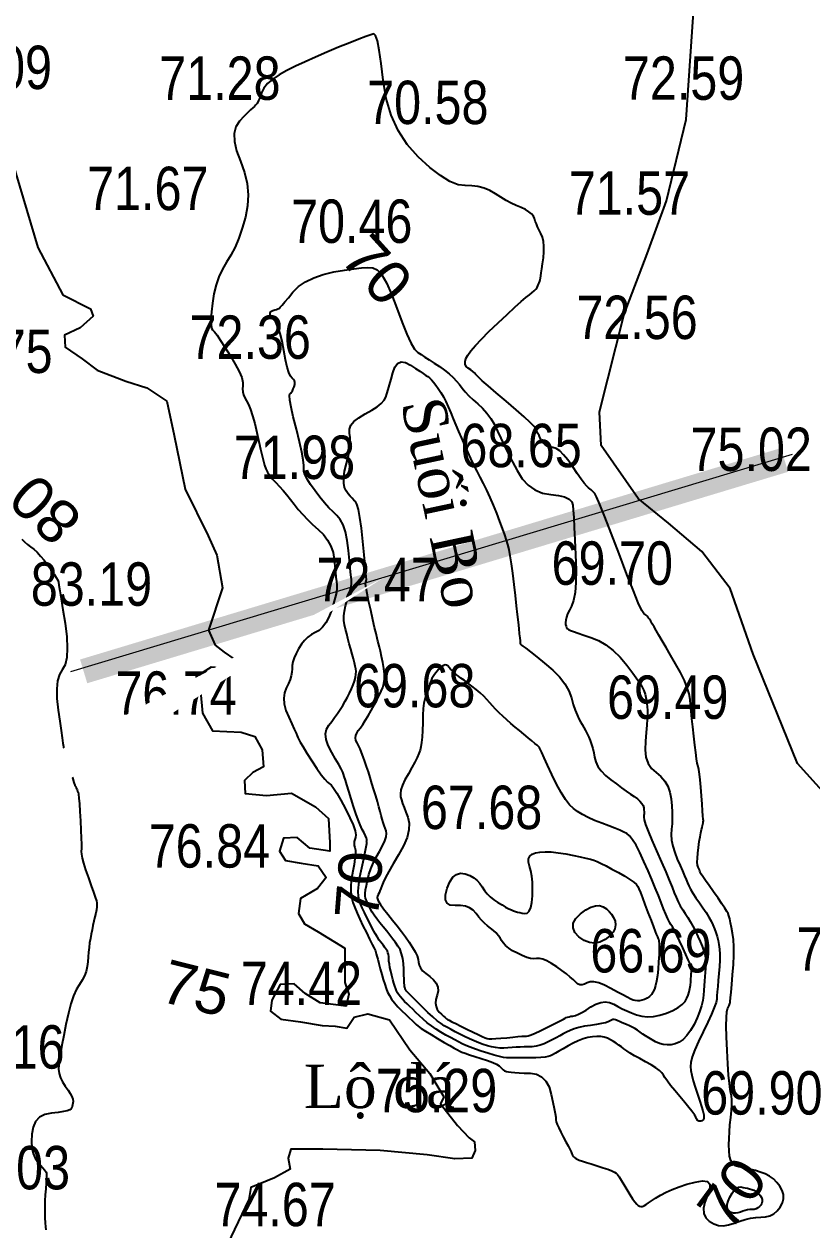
# Model space of a CAD drawing. Header units: metres. Extents: x 429565 to 431255, y 2472510 to 2473324.
# Drawn here: x 429688 to 429751.6, y 2472980.8 to 2473078 of the extents above; entities that cross this region are included whole.
import ezdxf
from ezdxf.enums import TextEntityAlignment as Align

# ---------------------------------------------------------------- set-up
doc = ezdxf.new("R2010")
doc.units = ezdxf.units.M
doc.set_wipeout_variables(frame=1)
for name, color, linetype in [('BV_Ten_Chugiai', 7, 'Continuous'), ('Docao', 7, 'Continuous'), ('Ghichu', 7, 'Continuous'), ('hanh nha', 6, 'Continuous'), ('MHBS_DongMuc', 3, 'Continuous'), ('thuyhe', 4, 'Continuous')]:
    doc.layers.add(name, color=color, linetype=linetype)
doc.layers.add('Line_3', color=3, linetype='Continuous', lineweight=0)
doc.styles.add('ghichu', font='times.ttf', dxfattribs={"height": 1.5})
doc.styles.get("Standard").update_dxf_attribs({"font": 'arial.ttf'})
doc.linetypes.add('DUONG_MEP_NUOC', pattern='A,0.2,[130,ltypeshp.shx,S=0.15,R=0,X=0,Y=0.15],0.05,[130,ltypeshp.shx,S=0.15,R=0,X=0,Y=0.15],1', length=1.25)

# ---------------------------------------------------------------- blocks, each defined once
blk = doc.blocks.new('A$Ce915ad33')
at = {"layer": 'Ghichu', "color": 8}
for points in [[(429718.328, 2473047.621, 0, 0, 0), (429717.597, 2473051.052, 2, 0, 0), (429716.866, 2473054.482, 0, 0, 0)], [(429738.931, 2472978.316, 0, 0, 0), (429738.648, 2472981.812, 2, 0, 0), (429738.365, 2472985.308, 0, 0, 0)]]:
    blk.add_lwpolyline(points, format="xyseb", dxfattribs=at)
at = {"layer": 'Line_3', "color": 8}
blk.add_line((429749.987, 2473043.305), (429691.773, 2473025.774), dxfattribs=at)
at = {"layer": 'MHBS_DongMuc', "color": 8}
for points, elevation in [([(429687.823, 2473036.457), (429688.049, 2473036.246), (429688.286, 2473036.047), (429688.534, 2473035.862), (429688.793, 2473035.659), (429689.064, 2473035.408), (429689.345, 2473035.109), (429689.638, 2473034.762), (429689.941, 2473034.367), (429690.222, 2473033.978), (429690.447, 2473033.646), (429690.617, 2473033.372), (429690.73, 2473033.155), (429690.788, 2473032.997), (429690.833, 2473032.762), (429690.909, 2473032.314), (429691.015, 2473031.654), (429691.153, 2473030.781), (429691.321, 2473029.697), (429691.459, 2473028.594), (429691.505, 2473027.667), (429691.46, 2473026.915), (429691.324, 2473026.339), (429691.096, 2473025.938), (429690.863, 2473025.558), (429690.714, 2473025.043), (429690.647, 2473024.392), (429690.663, 2473023.607), (429690.761, 2473022.687), (429690.891, 2473021.778), (429690.998, 2473021.029), (429691.084, 2473020.44), (429691.148, 2473020.009), (429691.19, 2473019.738), (429691.234, 2473019.515), (429691.304, 2473019.229), (429691.399, 2473018.88), (429691.52, 2473018.469), (429691.667, 2473017.994), (429691.815, 2473017.53), (429691.941, 2473017.15), (429692.043, 2473016.854), (429692.122, 2473016.642), (429692.179, 2473016.513), (429692.223, 2473016.426), (429692.263, 2473016.337), (429692.301, 2473016.248), (429692.336, 2473016.157), (429692.367, 2473016.066), (429692.4, 2473015.9), (429692.435, 2473015.586), (429692.475, 2473015.124), (429692.518, 2473014.515), (429692.565, 2473013.757), (429692.607, 2473012.993), (429692.634, 2473012.363), (429692.648, 2473011.869), (429692.647, 2473011.509), (429692.632, 2473011.284), (429692.638, 2473011.073), (429692.698, 2473010.754), (429692.814, 2473010.328), (429692.984, 2473009.794), (429693.21, 2473009.153), (429693.44, 2473008.516), (429693.622, 2473007.995), (429693.758, 2473007.591), (429693.846, 2473007.303), (429693.886, 2473007.131), (429693.894, 2473006.995), (429693.882, 2473006.813), (429693.85, 2473006.587), (429693.798, 2473006.315), (429693.727, 2473005.999), (429693.648, 2473005.658), (429693.572, 2473005.314), (429693.5, 2473004.967), (429693.431, 2473004.617), (429693.366, 2473004.263), (429693.306, 2473003.904), (429693.255, 2473003.536), (429693.212, 2473003.16), (429693.178, 2473002.775), (429693.151, 2473002.383), (429693.107, 2473001.992), (429693.017, 2473001.615), (429692.883, 2473001.251), (429692.705, 2473000.899), (429692.481, 2473000.561), (429692.241, 2473000.166), (429692.012, 2472999.646), (429691.795, 2472999), (429691.588, 2472998.228), (429691.394, 2472997.331), (429691.219, 2472996.432), (429691.073, 2472995.655), (429690.956, 2472995.001), (429690.867, 2472994.469), (429690.808, 2472994.06), (429690.792, 2472993.713), (429690.838, 2472993.37), (429690.943, 2472993.028), (429691.109, 2472992.69), (429691.335, 2472992.354), (429691.566, 2472992.038), (429691.744, 2472991.757), (429691.869, 2472991.511), (429691.943, 2472991.301), (429691.964, 2472991.126), (429691.954, 2472990.977), (429691.935, 2472990.842), (429691.907, 2472990.722), (429691.869, 2472990.616), (429691.823, 2472990.526), (429691.718, 2472990.445), (429691.506, 2472990.37), (429691.187, 2472990.301), (429690.761, 2472990.237), (429690.227, 2472990.179), (429689.694, 2472990.067), (429689.268, 2472989.841), (429688.95, 2472989.502), (429688.739, 2472989.049), (429688.635, 2472988.483), (429688.614, 2472987.894), (429688.652, 2472987.374), (429688.75, 2472986.923), (429688.906, 2472986.542), (429689.121, 2472986.229), (429689.343, 2472985.974), (429689.523, 2472985.766), (429689.658, 2472985.606), (429689.751, 2472985.493), (429689.8, 2472985.427), (429689.82, 2472985.34), (429689.826, 2472985.16), (429689.819, 2472984.89), (429689.798, 2472984.528), (429689.762, 2472984.074), (429689.726, 2472983.581), (429689.701, 2472983.099), (429689.688, 2472982.629), (429689.687, 2472982.171), (429689.697, 2472981.725), (429689.717, 2472981.324), (429689.743, 2472981.002), (429689.777, 2472980.758)], 82), ([(429742.921, 2472983.005), (429742.82, 2472982.514), (429742.848, 2472982.092), (429743.004, 2472981.738), (429743.289, 2472981.453), (429743.649, 2472981.247), (429744.029, 2472981.129), (429744.431, 2472981.099), (429744.854, 2472981.158), (429745.298, 2472981.305), (429745.747, 2472981.478), (429746.187, 2472981.611), (429746.617, 2472981.705), (429747.038, 2472981.76), (429747.449, 2472981.777), (429747.837, 2472981.808), (429748.188, 2472981.906), (429748.502, 2472982.071), (429748.78, 2472982.304), (429749.021, 2472982.604), (429749.198, 2472982.938), (429749.284, 2472983.273), (429749.279, 2472983.609), (429749.183, 2472983.945), (429748.996, 2472984.282), (429748.747, 2472984.598), (429748.463, 2472984.87), (429748.145, 2472985.1), (429747.792, 2472985.286), (429747.405, 2472985.429), (429747.012, 2472985.543), (429746.641, 2472985.642), (429746.293, 2472985.726), (429745.968, 2472985.795), (429745.665, 2472985.848), (429745.4, 2472985.937), (429745.191, 2472986.11), (429745.036, 2472986.369), (429744.936, 2472986.712), (429744.891, 2472987.141), (429744.882, 2472987.625), (429744.891, 2472988.136), (429744.917, 2472988.674), (429744.961, 2472989.238), (429745.023, 2472989.828), (429745.081, 2472990.389), (429745.111, 2472990.866), (429745.115, 2472991.259), (429745.092, 2472991.567), (429745.042, 2472991.791), (429744.979, 2472992.074), (429744.916, 2472992.561), (429744.854, 2472993.25), (429744.793, 2472994.143), (429744.733, 2472995.239), (429744.686, 2472996.332), (429744.666, 2472997.214), (429744.674, 2472997.887), (429744.708, 2472998.35), (429744.77, 2472998.603), (429744.838, 2472998.74), (429744.891, 2472998.855), (429744.93, 2472998.948), (429744.954, 2472999.02), (429744.964, 2472999.07), (429744.975, 2472999.192), (429745.001, 2472999.478), (429745.044, 2472999.93), (429745.103, 2473000.547), (429745.177, 2473001.328), (429745.243, 2473002.155), (429745.276, 2473002.906), (429745.275, 2473003.581), (429745.241, 2473004.181), (429745.173, 2473004.705), (429745.091, 2473005.156), (429745.013, 2473005.538), (429744.939, 2473005.851), (429744.869, 2473006.094), (429744.804, 2473006.267), (429744.706, 2473006.448), (429744.541, 2473006.715), (429744.308, 2473007.066), (429744.008, 2473007.503), (429743.64, 2473008.025), (429743.276, 2473008.538), (429742.989, 2473008.949), (429742.778, 2473009.257), (429742.644, 2473009.463), (429742.586, 2473009.566), (429742.563, 2473009.626), (429742.532, 2473009.701), (429742.493, 2473009.793), (429742.447, 2473009.899), (429742.393, 2473010.022), (429742.347, 2473010.19), (429742.327, 2473010.432), (429742.333, 2473010.749), (429742.363, 2473011.141), (429742.419, 2473011.608), (429742.486, 2473012.076), (429742.547, 2473012.472), (429742.605, 2473012.796), (429742.658, 2473013.048), (429742.706, 2473013.228), (429742.747, 2473013.364), (429742.778, 2473013.484), (429742.8, 2473013.588), (429742.811, 2473013.676), (429742.813, 2473013.748), (429742.804, 2473013.88), (429742.785, 2473014.148), (429742.755, 2473014.553), (429742.714, 2473015.095), (429742.662, 2473015.773), (429742.605, 2473016.464), (429742.549, 2473017.046), (429742.493, 2473017.518), (429742.438, 2473017.881), (429742.384, 2473018.135), (429742.327, 2473018.392), (429742.264, 2473018.765), (429742.195, 2473019.255), (429742.12, 2473019.86), (429742.039, 2473020.582), (429741.96, 2473021.324), (429741.891, 2473021.992), (429741.832, 2473022.584), (429741.783, 2473023.102), (429741.745, 2473023.544), (429741.671, 2473023.983), (429741.517, 2473024.489), (429741.283, 2473025.064), (429740.969, 2473025.706), (429740.574, 2473026.415), (429740.163, 2473027.118), (429739.802, 2473027.737), (429739.489, 2473028.273), (429739.226, 2473028.726), (429739.012, 2473029.096), (429738.836, 2473029.399), (429738.687, 2473029.651), (429738.565, 2473029.853), (429738.47, 2473030.004), (429738.402, 2473030.104), (429738.343, 2473030.178), (429738.275, 2473030.253), (429738.196, 2473030.327), (429738.108, 2473030.401), (429738.011, 2473030.475), (429737.849, 2473030.727), (429737.567, 2473031.333), (429737.167, 2473032.294), (429736.648, 2473033.611), (429736.009, 2473035.282), (429735.372, 2473036.956), (429734.858, 2473038.281), (429734.466, 2473039.256), (429734.196, 2473039.882), (429734.049, 2473040.158), (429733.959, 2473040.258), (429733.864, 2473040.353), (429733.764, 2473040.443), (429733.657, 2473040.53), (429733.544, 2473040.611), (429733.401, 2473040.743), (429733.202, 2473040.979), (429732.947, 2473041.319), (429732.638, 2473041.764), (429732.273, 2473042.312), (429731.894, 2473042.855), (429731.545, 2473043.281), (429731.224, 2473043.591), (429730.932, 2473043.783), (429730.669, 2473043.859), (429730.434, 2473043.896), (429730.227, 2473043.971), (429730.046, 2473044.083), (429729.894, 2473044.233), (429729.768, 2473044.422), (429729.661, 2473044.624), (429729.562, 2473044.816), (429729.472, 2473044.999), (429729.39, 2473045.172), (429729.317, 2473045.334), (429729.166, 2473045.552), (429728.849, 2473045.887), (429728.367, 2473046.34), (429727.721, 2473046.911), (429726.909, 2473047.6), (429726.098, 2473048.282), (429725.453, 2473048.832), (429724.975, 2473049.25), (429724.664, 2473049.537), (429724.519, 2473049.692), (429724.443, 2473049.785), (429724.339, 2473049.888), (429724.206, 2473050), (429724.044, 2473050.121), (429723.854, 2473050.251), (429723.689, 2473050.402), (429723.602, 2473050.584), (429723.592, 2473050.797), (429723.661, 2473051.041), (429723.807, 2473051.317), (429724.054, 2473051.653), (429724.421, 2473052.081), (429724.91, 2473052.6), (429725.52, 2473053.21), (429726.252, 2473053.911), (429726.987, 2473054.599), (429727.607, 2473055.171), (429728.114, 2473055.626), (429728.506, 2473055.964), (429728.783, 2473056.186), (429728.987, 2473056.346), (429729.158, 2473056.497), (429729.297, 2473056.64), (429729.402, 2473056.775), (429729.474, 2473056.901), (429729.527, 2473057.024), (429729.574, 2473057.148), (429729.614, 2473057.273), (429729.648, 2473057.4), (429729.676, 2473057.528), (429729.706, 2473057.695), (429729.743, 2473057.941), (429729.789, 2473058.266), (429729.843, 2473058.668), (429729.905, 2473059.149), (429729.95, 2473059.644), (429729.952, 2473060.09), (429729.911, 2473060.487), (429729.827, 2473060.834), (429729.7, 2473061.133), (429729.561, 2473061.399), (429729.441, 2473061.651), (429729.341, 2473061.888), (429729.259, 2473062.111), (429729.196, 2473062.319), (429729.11, 2473062.515), (429728.958, 2473062.702), (429728.741, 2473062.88), (429728.458, 2473063.05), (429728.109, 2473063.21), (429727.721, 2473063.378), (429727.321, 2473063.574), (429726.908, 2473063.795), (429726.483, 2473064.044), (429726.046, 2473064.319), (429725.593, 2473064.576), (429725.122, 2473064.77), (429724.633, 2473064.903), (429724.127, 2473064.973), (429723.602, 2473064.981), (429723.023, 2473065.055), (429722.355, 2473065.324), (429721.599, 2473065.787), (429720.753, 2473066.444), (429719.818, 2473067.296), (429718.921, 2473068.303), (429718.189, 2473069.424), (429717.621, 2473070.66), (429717.219, 2473072.01), (429716.982, 2473073.474), (429716.828, 2473074.842), (429716.675, 2473075.899), (429716.523, 2473076.647), (429716.372, 2473077.086), (429716.223, 2473077.215), (429715.99, 2473077.151), (429715.59, 2473077.011), (429715.022, 2473076.795), (429714.287, 2473076.503), (429713.383, 2473076.135), (429712.427, 2473075.735), (429711.531, 2473075.349), (429710.697, 2473074.976), (429709.925, 2473074.615), (429709.213, 2473074.268), (429708.587, 2473073.924), (429708.071, 2473073.572), (429707.664, 2473073.213), (429707.367, 2473072.846), (429707.18, 2473072.472), (429707.051, 2473072.125), (429706.927, 2473071.84), (429706.81, 2473071.617), (429706.699, 2473071.457), (429706.594, 2473071.36), (429706.465, 2473071.259), (429706.282, 2473071.091), (429706.045, 2473070.856), (429705.753, 2473070.552), (429705.408, 2473070.182), (429705.112, 2473069.728), (429704.971, 2473069.178), (429704.985, 2473068.53), (429705.152, 2473067.785), (429705.474, 2473066.943), (429705.81, 2473066.051), (429706.017, 2473065.153), (429706.096, 2473064.251), (429706.046, 2473063.343), (429705.869, 2473062.432), (429705.615, 2473061.555), (429705.337, 2473060.754), (429705.035, 2473060.028), (429704.709, 2473059.378), (429704.358, 2473058.803), (429704.021, 2473058.241), (429703.738, 2473057.631), (429703.508, 2473056.971), (429703.331, 2473056.263), (429703.207, 2473055.505), (429703.13, 2473054.793), (429703.093, 2473054.22), (429703.097, 2473053.787), (429703.142, 2473053.494), (429703.227, 2473053.34), (429703.368, 2473053.19), (429703.581, 2473052.909), (429703.865, 2473052.496), (429704.22, 2473051.951), (429704.647, 2473051.274), (429705.058, 2473050.582), (429705.366, 2473049.992), (429705.571, 2473049.503), (429705.673, 2473049.116), (429705.673, 2473048.83), (429705.642, 2473048.595), (429705.655, 2473048.357), (429705.712, 2473048.117), (429705.812, 2473047.876), (429705.955, 2473047.632), (429706.12, 2473047.334), (429706.287, 2473046.929), (429706.454, 2473046.418), (429706.622, 2473045.801), (429706.792, 2473045.077), (429706.952, 2473044.35), (429707.095, 2473043.722), (429707.219, 2473043.194), (429707.326, 2473042.765), (429707.414, 2473042.435), (429707.514, 2473042.154), (429707.655, 2473041.873), (429707.837, 2473041.592), (429708.06, 2473041.309), (429708.324, 2473041.026), (429708.611, 2473040.729), (429708.904, 2473040.406), (429709.201, 2473040.057), (429709.504, 2473039.681), (429709.813, 2473039.279), (429710.138, 2473038.865), (429710.494, 2473038.456), (429710.88, 2473038.05), (429711.296, 2473037.648), (429711.742, 2473037.25), (429712.163, 2473036.836), (429712.502, 2473036.386), (429712.761, 2473035.901), (429712.938, 2473035.381), (429713.035, 2473034.824), (429713.088, 2473034.284), (429713.136, 2473033.811), (429713.178, 2473033.404), (429713.214, 2473033.065), (429713.245, 2473032.794), (429713.25, 2473032.52), (429713.209, 2473032.176), (429713.121, 2473031.762), (429712.986, 2473031.277), (429712.805, 2473030.722), (429712.59, 2473030.178), (429712.353, 2473029.727), (429712.095, 2473029.369), (429711.814, 2473029.103), (429711.511, 2473028.93), (429711.207, 2473028.777), (429710.919, 2473028.57), (429710.649, 2473028.308), (429710.397, 2473027.993), (429710.162, 2473027.624), (429709.959, 2473027.243), (429709.805, 2473026.89), (429709.698, 2473026.567), (429709.64, 2473026.272), (429709.63, 2473026.006), (429709.623, 2473025.743), (429709.574, 2473025.457), (429709.482, 2473025.149), (429709.348, 2473024.818), (429709.171, 2473024.464), (429709.02, 2473024.078), (429708.965, 2473023.649), (429709.004, 2473023.177), (429709.137, 2473022.662), (429709.366, 2473022.104), (429709.615, 2473021.575), (429709.813, 2473021.149), (429709.959, 2473020.826), (429710.053, 2473020.605), (429710.095, 2473020.486), (429710.154, 2473020.357), (429710.297, 2473020.102), (429710.526, 2473019.723), (429710.839, 2473019.218), (429711.237, 2473018.589), (429711.646, 2473017.962), (429711.99, 2473017.466), (429712.27, 2473017.101), (429712.485, 2473016.866), (429712.636, 2473016.762), (429712.783, 2473016.649), (429712.988, 2473016.389), (429713.25, 2473015.981), (429713.571, 2473015.425), (429713.948, 2473014.722), (429714.306, 2473014.007), (429714.565, 2473013.418), (429714.727, 2473012.953), (429714.79, 2473012.614), (429714.755, 2473012.4), (429714.686, 2473012.247), (429714.646, 2473012.091), (429714.635, 2473011.931), (429714.653, 2473011.769), (429714.7, 2473011.604), (429714.742, 2473011.394), (429714.746, 2473011.097), (429714.711, 2473010.713), (429714.637, 2473010.241), (429714.524, 2473009.683), (429714.419, 2473009.101), (429714.368, 2473008.559), (429714.371, 2473008.057), (429714.428, 2473007.595), (429714.54, 2473007.174), (429714.694, 2473006.755), (429714.88, 2473006.302), (429715.097, 2473005.815), (429715.346, 2473005.293), (429715.627, 2473004.736), (429715.895, 2473004.213), (429716.106, 2473003.792), (429716.261, 2473003.473), (429716.36, 2473003.256), (429716.402, 2473003.14), (429716.427, 2473003.036), (429716.474, 2473002.85), (429716.543, 2473002.583), (429716.634, 2473002.235), (429716.747, 2473001.806), (429716.87, 2473001.356), (429716.992, 2473000.945), (429717.112, 2473000.573), (429717.23, 2473000.241), (429717.346, 2472999.948), (429717.484, 2472999.668), (429717.669, 2472999.378), (429717.899, 2472999.076), (429718.175, 2472998.762), (429718.497, 2472998.437), (429718.819, 2472998.129), (429719.094, 2472997.864), (429719.323, 2472997.642), (429719.506, 2472997.464), (429719.642, 2472997.329), (429719.802, 2472997.193), (429720.056, 2472997.012), (429720.403, 2472996.785), (429720.844, 2472996.513), (429721.379, 2472996.196), (429721.916, 2472995.883), (429722.363, 2472995.626), (429722.72, 2472995.423), (429722.988, 2472995.275), (429723.166, 2472995.183), (429723.342, 2472995.107), (429723.603, 2472995.009), (429723.949, 2472994.89), (429724.381, 2472994.75), (429724.898, 2472994.588), (429725.408, 2472994.421), (429725.821, 2472994.266), (429726.135, 2472994.123), (429726.352, 2472993.991), (429726.47, 2472993.871), (429726.55, 2472993.766), (429726.653, 2472993.676), (429726.778, 2472993.603), (429726.925, 2472993.546), (429727.095, 2472993.505), (429727.31, 2472993.475), (429727.595, 2472993.45), (429727.949, 2472993.428), (429728.372, 2472993.412), (429728.864, 2472993.4), (429729.353, 2472993.324), (429729.765, 2472993.114), (429730.101, 2472992.77), (429730.362, 2472992.293), (429730.545, 2472991.683), (429730.677, 2472991.06), (429730.781, 2472990.545), (429730.856, 2472990.139), (429730.904, 2472989.841), (429730.923, 2472989.652), (429730.951, 2472989.488), (429731.025, 2472989.267), (429731.143, 2472988.988), (429731.307, 2472988.652), (429731.516, 2472988.259), (429731.729, 2472987.867), (429731.905, 2472987.536), (429732.044, 2472987.265), (429732.145, 2472987.055), (429732.209, 2472986.905), (429732.262, 2472986.792), (429732.332, 2472986.691), (429732.419, 2472986.603), (429732.522, 2472986.528), (429732.641, 2472986.465), (429732.807, 2472986.398), (429733.052, 2472986.311), (429733.375, 2472986.204), (429733.776, 2472986.077), (429734.256, 2472985.93), (429734.731, 2472985.781), (429735.121, 2472985.647), (429735.425, 2472985.529), (429735.642, 2472985.426), (429735.774, 2472985.338), (429735.88, 2472985.222), (429736.02, 2472985.032), (429736.193, 2472984.769), (429736.4, 2472984.432), (429736.642, 2472984.022), (429736.885, 2472983.612), (429737.098, 2472983.278), (429737.282, 2472983.019), (429737.435, 2472982.834), (429737.559, 2472982.725), (429737.666, 2472982.668), (429737.77, 2472982.639), (429737.871, 2472982.641), (429737.968, 2472982.671), (429738.062, 2472982.73), (429738.188, 2472982.822), (429738.38, 2472982.951), (429738.638, 2472983.116), (429738.963, 2472983.317), (429739.354, 2472983.554), (429739.805, 2472983.801), (429740.31, 2472984.031), (429740.869, 2472984.244), (429741.482, 2472984.441), (429742.149, 2472984.621), (429742.744, 2472984.715), (429743.142, 2472984.657), (429743.342, 2472984.446), (429743.344, 2472984.081), (429743.15, 2472983.564), (429742.921, 2472983.005)], 71), ([(429716.508, 2473058.194), (429716.877, 2473057.786), (429717.264, 2473057.134), (429717.67, 2473056.236), (429718.095, 2473055.094), (429718.51, 2473053.939), (429718.887, 2473053.005), (429719.225, 2473052.292), (429719.525, 2473051.8), (429719.786, 2473051.528), (429720.049, 2473051.353), (429720.354, 2473051.151), (429720.7, 2473050.922), (429721.088, 2473050.665), (429721.517, 2473050.381), (429721.942, 2473050.085), (429722.316, 2473049.792), (429722.639, 2473049.502), (429722.911, 2473049.215), (429723.132, 2473048.931), (429723.349, 2473048.643), (429723.606, 2473048.345), (429723.903, 2473048.037), (429724.242, 2473047.718), (429724.62, 2473047.389), (429725.004, 2473047.034), (429725.355, 2473046.635), (429725.674, 2473046.193), (429725.962, 2473045.708), (429726.218, 2473045.179), (429726.472, 2473044.612), (429726.757, 2473044.011), (429727.071, 2473043.375), (429727.415, 2473042.705), (429727.789, 2473042.001), (429728.208, 2473041.347), (429728.689, 2473040.827), (429729.231, 2473040.442), (429729.835, 2473040.191), (429730.5, 2473040.074), (429731.128, 2473040), (429731.622, 2473039.875), (429731.98, 2473039.701), (429732.204, 2473039.477), (429732.294, 2473039.204), (429732.32, 2473038.805), (429732.355, 2473038.206), (429732.397, 2473037.406), (429732.448, 2473036.405), (429732.508, 2473035.203), (429732.545, 2473033.997), (429732.531, 2473032.98), (429732.465, 2473032.154), (429732.348, 2473031.518), (429732.179, 2473031.072), (429732.003, 2473030.739), (429731.867, 2473030.44), (429731.77, 2473030.176), (429731.712, 2473029.947), (429731.694, 2473029.752), (429731.705, 2473029.588), (429731.735, 2473029.448), (429731.784, 2473029.332), (429731.853, 2473029.242), (429731.94, 2473029.176), (429732.09, 2473029.107), (429732.346, 2473029.009), (429732.706, 2473028.882), (429733.172, 2473028.725), (429733.743, 2473028.538), (429734.358, 2473028.287), (429734.956, 2473027.939), (429735.536, 2473027.492), (429736.099, 2473026.948), (429736.645, 2473026.306), (429737.133, 2473025.66), (429737.526, 2473025.102), (429737.823, 2473024.633), (429738.023, 2473024.253), (429738.128, 2473023.961), (429738.18, 2473023.712), (429738.224, 2473023.46), (429738.259, 2473023.204), (429738.285, 2473022.944), (429738.303, 2473022.681), (429738.307, 2473022.369), (429738.293, 2473021.962), (429738.261, 2473021.461), (429738.21, 2473020.866), (429738.141, 2473020.177), (429738.114, 2473019.486), (429738.186, 2473018.887), (429738.358, 2473018.379), (429738.63, 2473017.963), (429739.002, 2473017.638), (429739.388, 2473017.33), (429739.703, 2473016.965), (429739.947, 2473016.541), (429740.12, 2473016.06), (429740.222, 2473015.52), (429740.275, 2473014.968), (429740.305, 2473014.447), (429740.31, 2473013.956), (429740.29, 2473013.498), (429740.246, 2473013.07), (429740.22, 2473012.645), (429740.254, 2473012.192), (429740.348, 2473011.713), (429740.501, 2473011.207), (429740.714, 2473010.673), (429740.941, 2473010.159), (429741.136, 2473009.711), (429741.298, 2473009.329), (429741.429, 2473009.013), (429741.527, 2473008.762), (429741.631, 2473008.523), (429741.779, 2473008.243), (429741.973, 2473007.92), (429742.21, 2473007.555), (429742.493, 2473007.148), (429742.78, 2473006.734), (429743.033, 2473006.347), (429743.252, 2473005.988), (429743.437, 2473005.656), (429743.588, 2473005.352), (429743.714, 2473005.056), (429743.825, 2473004.751), (429743.921, 2473004.437), (429744.002, 2473004.113), (429744.068, 2473003.779), (429744.115, 2473003.415), (429744.139, 2473002.998), (429744.139, 2473002.528), (429744.117, 2473002.006), (429744.071, 2473001.431), (429744.018, 2473000.868), (429743.973, 2473000.381), (429743.937, 2472999.97), (429743.91, 2472999.635), (429743.891, 2472999.377), (429743.835, 2472999.095), (429743.698, 2472998.689), (429743.478, 2472998.161), (429743.177, 2472997.51), (429742.793, 2472996.736), (429742.413, 2472995.956), (429742.12, 2472995.285), (429741.915, 2472994.725), (429741.798, 2472994.274), (429741.768, 2472993.934), (429741.802, 2472993.616), (429741.876, 2472993.233), (429741.989, 2472992.786), (429742.142, 2472992.274), (429742.335, 2472991.697), (429742.526, 2472991.144), (429742.672, 2472990.702), (429742.776, 2472990.371), (429742.835, 2472990.151), (429742.851, 2472990.042), (429742.845, 2472989.989), (429742.842, 2472989.933), (429742.84, 2472989.876), (429742.839, 2472989.817), (429742.841, 2472989.756), (429742.834, 2472989.698), (429742.808, 2472989.647), (429742.764, 2472989.604), (429742.702, 2472989.567), (429742.62, 2472989.538), (429742.535, 2472989.522), (429742.462, 2472989.525), (429742.399, 2472989.547), (429742.348, 2472989.587), (429742.308, 2472989.645), (429742.273, 2472989.714), (429742.238, 2472989.785), (429742.202, 2472989.856), (429742.166, 2472989.929), (429742.129, 2472990.004), (429742.051, 2472990.124), (429741.892, 2472990.335), (429741.65, 2472990.636), (429741.327, 2472991.028), (429740.923, 2472991.51), (429740.513, 2472992.001), (429740.176, 2472992.42), (429739.911, 2472992.767), (429739.719, 2472993.041), (429739.598, 2472993.243), (429739.473, 2472993.42), (429739.265, 2472993.616), (429738.974, 2472993.831), (429738.6, 2472994.067), (429738.144, 2472994.323), (429737.676, 2472994.577), (429737.268, 2472994.808), (429736.92, 2472995.016), (429736.632, 2472995.202), (429736.404, 2472995.365), (429736.203, 2472995.516), (429735.996, 2472995.665), (429735.783, 2472995.812), (429735.563, 2472995.957), (429735.336, 2472996.101), (429735.094, 2472996.224), (429734.825, 2472996.31), (429734.531, 2472996.358), (429734.21, 2472996.367), (429733.863, 2472996.339), (429733.497, 2472996.272), (429733.117, 2472996.164), (429732.724, 2472996.016), (429732.318, 2472995.827), (429731.898, 2472995.598), (429731.5, 2472995.367), (429731.16, 2472995.171), (429730.877, 2472995.011), (429730.651, 2472994.888), (429730.482, 2472994.8), (429730.303, 2472994.738), (429730.047, 2472994.691), (429729.714, 2472994.66), (429729.304, 2472994.644), (429728.817, 2472994.644), (429728.33, 2472994.649), (429727.919, 2472994.65), (429727.586, 2472994.647), (429727.329, 2472994.639), (429727.15, 2472994.626), (429726.968, 2472994.63), (429726.703, 2472994.671), (429726.356, 2472994.749), (429725.927, 2472994.864), (429725.415, 2472995.016), (429724.891, 2472995.183), (429724.423, 2472995.342), (429724.011, 2472995.493), (429723.656, 2472995.637), (429723.358, 2472995.773), (429723.073, 2472995.917), (429722.76, 2472996.082), (429722.418, 2472996.269), (429722.047, 2472996.478), (429721.648, 2472996.709), (429721.248, 2472996.955), (429720.873, 2472997.209), (429720.524, 2472997.472), (429720.2, 2472997.744), (429719.903, 2472998.024), (429719.628, 2472998.298), (429719.371, 2472998.552), (429719.132, 2472998.787), (429718.912, 2472999.001), (429718.711, 2472999.195), (429718.531, 2472999.376), (429718.377, 2472999.551), (429718.249, 2472999.719), (429718.146, 2472999.881), (429718.069, 2473000.037), (429718.002, 2473000.209), (429717.929, 2473000.421), (429717.851, 2473000.672), (429717.767, 2473000.962), (429717.677, 2473001.291), (429717.594, 2473001.624), (429717.529, 2473001.924), (429717.482, 2473002.192), (429717.453, 2473002.428), (429717.442, 2473002.632), (429717.433, 2473002.811), (429717.41, 2473002.973), (429717.373, 2473003.118), (429717.323, 2473003.246), (429717.258, 2473003.358), (429717.183, 2473003.464), (429717.099, 2473003.576), (429717.007, 2473003.696), (429716.907, 2473003.821), (429716.799, 2473003.954), (429716.673, 2473004.123), (429716.52, 2473004.362), (429716.34, 2473004.669), (429716.133, 2473005.045), (429715.9, 2473005.489), (429715.668, 2473005.946), (429715.468, 2473006.36), (429715.299, 2473006.731), (429715.162, 2473007.058), (429715.055, 2473007.342), (429714.991, 2473007.657), (429714.98, 2473008.078), (429715.021, 2473008.605), (429715.115, 2473009.237), (429715.262, 2473009.974), (429715.417, 2473010.689), (429715.535, 2473011.252), (429715.616, 2473011.664), (429715.659, 2473011.924), (429715.665, 2473012.033), (429715.656, 2473012.066), (429715.652, 2473012.098), (429715.654, 2473012.13), (429715.662, 2473012.162), (429715.676, 2473012.192), (429715.675, 2473012.251), (429715.636, 2473012.368), (429715.561, 2473012.543), (429715.449, 2473012.776), (429715.301, 2473013.066), (429715.131, 2473013.42), (429714.955, 2473013.843), (429714.773, 2473014.336), (429714.585, 2473014.899), (429714.391, 2473015.531), (429714.21, 2473016.143), (429714.059, 2473016.647), (429713.939, 2473017.043), (429713.85, 2473017.33), (429713.792, 2473017.509), (429713.719, 2473017.679), (429713.587, 2473017.941), (429713.396, 2473018.293), (429713.145, 2473018.736), (429712.835, 2473019.271), (429712.553, 2473019.823), (429712.389, 2473020.319), (429712.341, 2473020.759), (429712.41, 2473021.143), (429712.595, 2473021.471), (429712.836, 2473021.775), (429713.068, 2473022.085), (429713.293, 2473022.402), (429713.511, 2473022.727), (429713.721, 2473023.058), (429713.919, 2473023.392), (429714.102, 2473023.724), (429714.269, 2473024.055), (429714.421, 2473024.385), (429714.557, 2473024.713), (429714.669, 2473025.026), (429714.746, 2473025.312), (429714.79, 2473025.571), (429714.799, 2473025.803), (429714.775, 2473026.007), (429714.725, 2473026.223), (429714.66, 2473026.491), (429714.578, 2473026.811), (429714.48, 2473027.181), (429714.366, 2473027.604), (429714.248, 2473028.04), (429714.14, 2473028.454), (429714.041, 2473028.844), (429713.952, 2473029.212), (429713.872, 2473029.557), (429713.82, 2473029.903), (429713.815, 2473030.275), (429713.857, 2473030.672), (429713.946, 2473031.095), (429714.082, 2473031.544), (429714.224, 2473031.972), (429714.331, 2473032.334), (429714.403, 2473032.63), (429714.44, 2473032.86), (429714.442, 2473033.023), (429714.42, 2473033.229), (429714.383, 2473033.584), (429714.333, 2473034.09), (429714.268, 2473034.745), (429714.189, 2473035.55), (429714.083, 2473036.368), (429713.935, 2473037.059), (429713.746, 2473037.625), (429713.515, 2473038.065), (429713.244, 2473038.379), (429712.939, 2473038.66), (429712.612, 2473039), (429712.261, 2473039.4), (429711.886, 2473039.859), (429711.488, 2473040.378), (429711.123, 2473040.887), (429710.849, 2473041.32), (429710.667, 2473041.675), (429710.575, 2473041.953), (429710.575, 2473042.154), (429710.587, 2473042.411), (429710.533, 2473042.856), (429710.414, 2473043.491), (429710.23, 2473044.314), (429709.98, 2473045.327), (429709.732, 2473046.327), (429709.556, 2473047.112), (429709.451, 2473047.684), (429709.416, 2473048.042), (429709.452, 2473048.186), (429709.523, 2473048.238), (429709.594, 2473048.322), (429709.664, 2473048.438), (429709.733, 2473048.585), (429709.801, 2473048.764), (429709.849, 2473048.947), (429709.858, 2473049.107), (429709.827, 2473049.244), (429709.757, 2473049.358), (429709.648, 2473049.449), (429709.518, 2473049.602), (429709.386, 2473049.901), (429709.252, 2473050.346), (429709.115, 2473050.938), (429708.977, 2473051.675), (429708.831, 2473052.426), (429708.672, 2473053.057), (429708.5, 2473053.568), (429708.315, 2473053.959), (429708.117, 2473054.231), (429707.952, 2473054.427), (429707.865, 2473054.591), (429707.856, 2473054.725), (429707.926, 2473054.828), (429708.074, 2473054.899), (429708.246, 2473054.952), (429708.386, 2473054.999), (429708.495, 2473055.04), (429708.572, 2473055.076), (429708.617, 2473055.106), (429708.685, 2473055.179), (429708.827, 2473055.343), (429709.045, 2473055.598), (429709.339, 2473055.944), (429709.708, 2473056.381), (429710.165, 2473056.833), (429710.725, 2473057.223), (429711.386, 2473057.551), (429712.149, 2473057.818), (429713.014, 2473058.022), (429713.873, 2473058.175), (429714.617, 2473058.284), (429715.245, 2473058.351), (429715.759, 2473058.375), (429716.157, 2473058.356), (429716.508, 2473058.194)], 70), ([(429735.726, 2472997.717), (429735.627, 2472997.73), (429735.524, 2472997.718), (429735.416, 2472997.681), (429735.303, 2472997.618), (429735.148, 2472997.543), (429734.911, 2472997.47), (429734.594, 2472997.398), (429734.196, 2472997.328), (429733.716, 2472997.259), (429733.223, 2472997.182), (429732.782, 2472997.09), (429732.395, 2472996.981), (429732.06, 2472996.856), (429731.778, 2472996.715), (429731.515, 2472996.564), (429731.236, 2472996.41), (429730.941, 2472996.252), (429730.63, 2472996.09), (429730.304, 2472995.925), (429729.971, 2472995.775), (429729.642, 2472995.659), (429729.317, 2472995.578), (429728.996, 2472995.531), (429728.678, 2472995.518), (429728.361, 2472995.519), (429728.04, 2472995.512), (429727.715, 2472995.497), (429727.386, 2472995.474), (429727.054, 2472995.443), (429726.72, 2472995.422), (429726.387, 2472995.428), (429726.054, 2472995.461), (429725.723, 2472995.522), (429725.393, 2472995.61), (429725.055, 2472995.722), (429724.702, 2472995.853), (429724.334, 2472996.004), (429723.949, 2472996.174), (429723.55, 2472996.364), (429723.158, 2472996.558), (429722.799, 2472996.74), (429722.473, 2472996.912), (429722.179, 2472997.072), (429721.917, 2472997.221), (429721.651, 2472997.396), (429721.342, 2472997.633), (429720.991, 2472997.933), (429720.599, 2472998.295), (429720.164, 2472998.719), (429719.749, 2472999.133), (429719.418, 2472999.463), (429719.17, 2472999.71), (429719.006, 2472999.873), (429718.924, 2472999.953), (429718.887, 2472999.99), (429718.856, 2473000.026), (429718.829, 2473000.061), (429718.808, 2473000.095), (429718.792, 2473000.127), (429718.778, 2473000.162), (429718.763, 2473000.206), (429718.747, 2473000.258), (429718.73, 2473000.317), (429718.711, 2473000.385), (429718.694, 2473000.499), (429718.679, 2473000.695), (429718.666, 2473000.973), (429718.657, 2473001.334), (429718.65, 2473001.778), (429718.627, 2473002.241), (429718.568, 2473002.661), (429718.473, 2473003.036), (429718.343, 2473003.368), (429718.176, 2473003.656), (429717.981, 2473003.93), (429717.765, 2473004.221), (429717.527, 2473004.53), (429717.268, 2473004.855), (429716.988, 2473005.197), (429716.714, 2473005.536), (429716.475, 2473005.849), (429716.271, 2473006.137), (429716.102, 2473006.4), (429715.969, 2473006.638), (429715.86, 2473006.853), (429715.765, 2473007.048), (429715.686, 2473007.222), (429715.621, 2473007.377), (429715.571, 2473007.51), (429715.543, 2473007.667), (429715.543, 2473007.89), (429715.571, 2473008.179), (429715.628, 2473008.534), (429715.714, 2473008.955), (429715.832, 2473009.412), (429715.989, 2473009.874), (429716.183, 2473010.34), (429716.414, 2473010.812), (429716.684, 2473011.288), (429716.936, 2473011.737), (429717.116, 2473012.129), (429717.223, 2473012.462), (429717.258, 2473012.737), (429717.22, 2473012.954), (429717.146, 2473013.154), (429717.069, 2473013.377), (429716.99, 2473013.624), (429716.91, 2473013.894), (429716.827, 2473014.188), (429716.737, 2473014.515), (429716.632, 2473014.885), (429716.514, 2473015.299), (429716.381, 2473015.756), (429716.234, 2473016.255), (429716.082, 2473016.764), (429715.933, 2473017.248), (429715.788, 2473017.707), (429715.646, 2473018.141), (429715.508, 2473018.549), (429715.374, 2473018.926), (429715.243, 2473019.263), (429715.116, 2473019.561), (429714.993, 2473019.819), (429714.874, 2473020.039), (429714.785, 2473020.239), (429714.75, 2473020.437), (429714.771, 2473020.635), (429714.847, 2473020.831), (429714.978, 2473021.027), (429715.147, 2473021.248), (429715.336, 2473021.52), (429715.545, 2473021.845), (429715.774, 2473022.222), (429716.023, 2473022.65), (429716.268, 2473023.088), (429716.483, 2473023.493), (429716.669, 2473023.865), (429716.827, 2473024.203), (429716.955, 2473024.508), (429717.046, 2473024.82), (429717.091, 2473025.178), (429717.091, 2473025.582), (429717.046, 2473026.033), (429716.956, 2473026.529), (429716.85, 2473027.014), (429716.757, 2473027.428), (429716.677, 2473027.772), (429716.611, 2473028.046), (429716.559, 2473028.25), (429716.498, 2473028.484), (429716.41, 2473028.85), (429716.294, 2473029.347), (429716.149, 2473029.976), (429715.976, 2473030.736), (429715.81, 2473031.487), (429715.688, 2473032.089), (429715.608, 2473032.541), (429715.571, 2473032.844), (429715.577, 2473032.998), (429715.601, 2473033.072), (429715.62, 2473033.135), (429715.632, 2473033.186), (429715.639, 2473033.225), (429715.639, 2473033.253), (429715.625, 2473033.392), (429715.589, 2473033.764), (429715.529, 2473034.368), (429715.448, 2473035.206), (429715.343, 2473036.276), (429715.227, 2473037.355), (429715.109, 2473038.218), (429714.989, 2473038.864), (429714.868, 2473039.294), (429714.745, 2473039.509), (429714.616, 2473039.627), (429714.478, 2473039.771), (429714.329, 2473039.94), (429714.171, 2473040.134), (429714.002, 2473040.354), (429713.865, 2473040.628), (429713.798, 2473040.987), (429713.802, 2473041.431), (429713.877, 2473041.96), (429714.023, 2473042.575), (429714.178, 2473043.198), (429714.281, 2473043.753), (429714.33, 2473044.242), (429714.327, 2473044.664), (429714.272, 2473045.018), (429714.256, 2473045.337), (429714.374, 2473045.651), (429714.625, 2473045.961), (429715.009, 2473046.267), (429715.526, 2473046.568), (429716.06, 2473046.862), (429716.494, 2473047.145), (429716.828, 2473047.417), (429717.063, 2473047.679), (429717.198, 2473047.929), (429717.289, 2473048.203), (429717.39, 2473048.536), (429717.502, 2473048.928), (429717.625, 2473049.378), (429717.758, 2473049.887), (429717.926, 2473050.343), (429718.154, 2473050.633), (429718.44, 2473050.758), (429718.786, 2473050.717), (429719.19, 2473050.51), (429719.594, 2473050.242), (429719.936, 2473050.014), (429720.218, 2473049.826), (429720.438, 2473049.68), (429720.598, 2473049.575), (429720.734, 2473049.468), (429720.886, 2473049.32), (429721.053, 2473049.129), (429721.235, 2473048.897), (429721.433, 2473048.622), (429721.637, 2473048.307), (429721.84, 2473047.954), (429722.041, 2473047.562), (429722.241, 2473047.133), (429722.44, 2473046.665), (429722.642, 2473046.171), (429722.853, 2473045.663), (429723.073, 2473045.142), (429723.302, 2473044.607), (429723.54, 2473044.058), (429723.783, 2473043.51), (429724.031, 2473042.976), (429724.281, 2473042.458), (429724.536, 2473041.954), (429724.793, 2473041.466), (429725.054, 2473040.965), (429725.316, 2473040.423), (429725.581, 2473039.84), (429725.848, 2473039.217), (429726.116, 2473038.554), (429726.368, 2473037.906), (429726.585, 2473037.33), (429726.765, 2473036.826), (429726.909, 2473036.393), (429727.017, 2473036.032), (429727.11, 2473035.644), (429727.207, 2473035.129), (429727.308, 2473034.488), (429727.414, 2473033.719), (429727.523, 2473032.824), (429727.629, 2473031.915), (429727.722, 2473031.104), (429727.802, 2473030.392), (429727.869, 2473029.778), (429727.924, 2473029.262), (429727.968, 2473028.839), (429728.002, 2473028.506), (429728.026, 2473028.261), (429728.041, 2473028.105), (429728.046, 2473028.038), (429728.05, 2473028.015), (429728.062, 2473027.992), (429728.082, 2473027.97), (429728.11, 2473027.948), (429728.146, 2473027.926), (429728.253, 2473027.85), (429728.492, 2473027.667), (429728.865, 2473027.377), (429729.372, 2473026.979), (429730.011, 2473026.474), (429730.662, 2473025.914), (429731.204, 2473025.354), (429731.635, 2473024.793), (429731.957, 2473024.232), (429732.169, 2473023.669), (429732.324, 2473023.142), (429732.475, 2473022.685), (429732.622, 2473022.298), (429732.765, 2473021.982), (429732.904, 2473021.736), (429733.041, 2473021.518), (429733.176, 2473021.287), (429733.309, 2473021.041), (429733.441, 2473020.782), (429733.571, 2473020.509), (429733.694, 2473020.219), (429733.801, 2473019.912), (429733.893, 2473019.586), (429733.971, 2473019.242), (429734.034, 2473018.88), (429734.131, 2473018.511), (429734.31, 2473018.145), (429734.573, 2473017.782), (429734.92, 2473017.422), (429735.349, 2473017.065), (429735.801, 2473016.727), (429736.216, 2473016.422), (429736.594, 2473016.151), (429736.934, 2473015.912), (429737.238, 2473015.707), (429737.496, 2473015.52), (429737.701, 2473015.336), (429737.854, 2473015.155), (429737.954, 2473014.976), (429738, 2473014.801), (429738.017, 2473014.631), (429738.026, 2473014.471), (429738.027, 2473014.321), (429738.021, 2473014.18), (429738.008, 2473014.049), (429738.035, 2473013.839), (429738.152, 2473013.461), (429738.357, 2473012.917), (429738.652, 2473012.204), (429739.036, 2473011.325), (429739.435, 2473010.419), (429739.778, 2473009.63), (429740.065, 2473008.957), (429740.294, 2473008.399), (429740.467, 2473007.958), (429740.617, 2473007.584), (429740.78, 2473007.228), (429740.956, 2473006.891), (429741.145, 2473006.572), (429741.345, 2473006.272), (429741.552, 2473005.965), (429741.758, 2473005.629), (429741.964, 2473005.262), (429742.168, 2473004.864), (429742.372, 2473004.436), (429742.558, 2473004.019), (429742.711, 2473003.652), (429742.829, 2473003.335), (429742.913, 2473003.069), (429742.963, 2473002.854), (429742.989, 2473002.649), (429743.003, 2473002.414), (429743.003, 2473002.15), (429742.99, 2473001.857), (429742.964, 2473001.534), (429742.933, 2473001.19), (429742.902, 2473000.832), (429742.873, 2473000.462), (429742.844, 2473000.079), (429742.817, 2472999.683), (429742.766, 2472999.267), (429742.665, 2472998.824), (429742.515, 2472998.353), (429742.315, 2472997.854), (429742.066, 2472997.328), (429741.786, 2472996.834), (429741.493, 2472996.429), (429741.19, 2472996.114), (429740.874, 2472995.89), (429740.546, 2472995.755), (429740.216, 2472995.69), (429739.893, 2472995.675), (429739.576, 2472995.71), (429739.267, 2472995.795), (429738.965, 2472995.929), (429738.675, 2472996.088), (429738.405, 2472996.246), (429738.155, 2472996.404), (429737.923, 2472996.56), (429737.711, 2472996.716), (429737.506, 2472996.864), (429737.295, 2472997), (429737.078, 2472997.122), (429736.856, 2472997.231), (429736.627, 2472997.327), (429736.41, 2472997.412), (429736.22, 2472997.49), (429736.059, 2472997.561), (429735.925, 2472997.623), (429735.82, 2472997.678), (429735.726, 2472997.717)], 69), ([(429721.588, 2473026.081), (429721.461, 2473025.957), (429721.34, 2473025.827), (429721.224, 2473025.688), (429721.113, 2473025.543), (429721.011, 2473025.391), (429720.923, 2473025.233), (429720.848, 2473025.07), (429720.786, 2473024.901), (429720.738, 2473024.727), (429720.692, 2473024.549), (429720.636, 2473024.368), (429720.572, 2473024.184), (429720.498, 2473023.997), (429720.414, 2473023.807), (429720.334, 2473023.568), (429720.27, 2473023.235), (429720.221, 2473022.806), (429720.188, 2473022.283), (429720.171, 2473021.665), (429720.156, 2473021.044), (429720.128, 2473020.511), (429720.087, 2473020.066), (429720.034, 2473019.71), (429719.969, 2473019.442), (429719.874, 2473019.187), (429719.731, 2473018.871), (429719.54, 2473018.494), (429719.302, 2473018.056), (429719.016, 2473017.556), (429718.744, 2473017.057), (429718.545, 2473016.621), (429718.421, 2473016.246), (429718.37, 2473015.934), (429718.393, 2473015.683), (429718.464, 2473015.442), (429718.557, 2473015.157), (429718.673, 2473014.828), (429718.811, 2473014.456), (429718.972, 2473014.039), (429719.08, 2473013.567), (429719.06, 2473013.027), (429718.912, 2473012.42), (429718.636, 2473011.745), (429718.233, 2473011.002), (429717.804, 2473010.282), (429717.453, 2473009.672), (429717.18, 2473009.173), (429716.984, 2473008.786), (429716.867, 2473008.509), (429716.79, 2473008.299), (429716.718, 2473008.111), (429716.649, 2473007.945), (429716.585, 2473007.8), (429716.526, 2473007.678), (429716.513, 2473007.53), (429716.591, 2473007.309), (429716.759, 2473007.016), (429717.017, 2473006.651), (429717.366, 2473006.213), (429717.75, 2473005.743), (429718.115, 2473005.282), (429718.461, 2473004.83), (429718.787, 2473004.387), (429719.094, 2473003.954), (429719.362, 2473003.546), (429719.571, 2473003.181), (429719.721, 2473002.858), (429719.812, 2473002.579), (429719.844, 2473002.342), (429719.881, 2473002.123), (429719.99, 2473001.898), (429720.17, 2473001.667), (429720.422, 2473001.43), (429720.744, 2473001.186), (429721.053, 2473000.929), (429721.268, 2473000.65), (429721.386, 2473000.351), (429721.409, 2473000.03), (429721.336, 2472999.688), (429721.246, 2472999.351), (429721.219, 2472999.046), (429721.255, 2472998.774), (429721.353, 2472998.534), (429721.513, 2472998.326), (429721.694, 2472998.149), (429721.851, 2472998.002), (429721.986, 2472997.883), (429722.097, 2472997.794), (429722.186, 2472997.734), (429722.31, 2472997.667), (429722.528, 2472997.555), (429722.839, 2472997.399), (429723.243, 2472997.199), (429723.741, 2472996.954), (429724.242, 2472996.711), (429724.656, 2472996.514), (429724.982, 2472996.364), (429725.22, 2472996.261), (429725.371, 2472996.205), (429725.52, 2472996.18), (429725.753, 2472996.174), (429726.07, 2472996.185), (429726.472, 2472996.213), (429726.957, 2472996.259), (429727.443, 2472996.309), (429727.844, 2472996.347), (429728.16, 2472996.373), (429728.392, 2472996.389), (429728.539, 2472996.393), (429728.687, 2472996.418), (429728.919, 2472996.496), (429729.237, 2472996.627), (429729.639, 2472996.812), (429730.126, 2472997.049), (429730.61, 2472997.292), (429731.006, 2472997.492), (429731.313, 2472997.648), (429731.53, 2472997.762), (429731.659, 2472997.833), (429731.751, 2472997.879), (429731.861, 2472997.92), (429731.989, 2472997.956), (429732.134, 2472997.986), (429732.296, 2472998.011), (429732.491, 2472998.058), (429732.733, 2472998.155), (429733.024, 2472998.301), (429733.362, 2472998.496), (429733.748, 2472998.741), (429734.149, 2472998.965), (429734.534, 2472999.099), (429734.902, 2472999.142), (429735.254, 2472999.094), (429735.588, 2472998.957), (429735.923, 2472998.776), (429736.274, 2472998.601), (429736.64, 2472998.431), (429737.023, 2472998.266), (429737.422, 2472998.106), (429737.844, 2472997.987), (429738.296, 2472997.941), (429738.779, 2472997.969), (429739.292, 2472998.072), (429739.836, 2472998.249), (429740.349, 2472998.467), (429740.771, 2472998.695), (429741.102, 2472998.933), (429741.342, 2472999.181), (429741.492, 2472999.438), (429741.587, 2472999.701), (429741.665, 2472999.966), (429741.725, 2473000.233), (429741.769, 2473000.501), (429741.795, 2473000.772), (429741.812, 2473001.023), (429741.827, 2473001.236), (429741.839, 2473001.409), (429741.85, 2473001.542), (429741.858, 2473001.637), (429741.864, 2473001.708), (429741.866, 2473001.773), (429741.866, 2473001.831), (429741.863, 2473001.883), (429741.858, 2473001.928), (429741.824, 2473002.025), (429741.737, 2473002.233), (429741.596, 2473002.552), (429741.403, 2473002.981), (429741.156, 2473003.521), (429740.899, 2473004.072), (429740.675, 2473004.535), (429740.483, 2473004.91), (429740.324, 2473005.197), (429740.198, 2473005.395), (429740.079, 2473005.589), (429739.94, 2473005.862), (429739.782, 2473006.213), (429739.604, 2473006.644), (429739.407, 2473007.154), (429739.186, 2473007.726), (429738.937, 2473008.346), (429738.659, 2473009.012), (429738.354, 2473009.726), (429738.019, 2473010.486), (429737.686, 2473011.203), (429737.381, 2473011.785), (429737.105, 2473012.233), (429736.858, 2473012.547), (429736.641, 2473012.727), (429736.397, 2473012.85), (429736.073, 2473012.995), (429735.668, 2473013.162), (429735.182, 2473013.352), (429734.615, 2473013.563), (429734.038, 2473013.788), (429733.521, 2473014.018), (429733.063, 2473014.255), (429732.666, 2473014.497), (429732.329, 2473014.744), (429732.014, 2473015.054), (429731.682, 2473015.484), (429731.335, 2473016.032), (429730.971, 2473016.699), (429730.592, 2473017.485), (429730.242, 2473018.248), (429729.97, 2473018.843), (429729.773, 2473019.272), (429729.653, 2473019.534), (429729.609, 2473019.629), (429729.603, 2473019.641), (429729.596, 2473019.655), (429729.588, 2473019.669), (429729.579, 2473019.684), (429729.568, 2473019.701), (429729.523, 2473019.745), (429729.411, 2473019.842), (429729.231, 2473019.992), (429728.984, 2473020.196), (429728.67, 2473020.454), (429728.322, 2473020.739), (429727.978, 2473021.026), (429727.635, 2473021.316), (429727.295, 2473021.607), (429726.957, 2473021.901), (429726.633, 2473022.192), (429726.333, 2473022.475), (429726.059, 2473022.751), (429725.809, 2473023.019), (429725.583, 2473023.279), (429725.356, 2473023.537), (429725.098, 2473023.799), (429724.809, 2473024.064), (429724.491, 2473024.333), (429724.143, 2473024.606), (429723.803, 2473024.863), (429723.51, 2473025.084), (429723.263, 2473025.27), (429723.063, 2473025.42), (429722.909, 2473025.535), (429722.782, 2473025.637), (429722.659, 2473025.747), (429722.541, 2473025.866), (429722.427, 2473025.993), (429722.319, 2473026.129), (429722.21, 2473026.243), (429722.095, 2473026.308), (429721.975, 2473026.321), (429721.85, 2473026.285), (429721.719, 2473026.197), (429721.588, 2473026.081)], 68), ([(429723.967, 2473009.331), (429724.287, 2473009.156), (429724.561, 2473008.947), (429724.789, 2473008.705), (429724.971, 2473008.428), (429725.15, 2473008.143), (429725.366, 2473007.874), (429725.621, 2473007.621), (429725.913, 2473007.384), (429726.243, 2473007.163), (429726.573, 2473006.966), (429726.864, 2473006.801), (429727.116, 2473006.668), (429727.328, 2473006.566), (429727.502, 2473006.496), (429727.661, 2473006.445), (429727.832, 2473006.398), (429728.014, 2473006.356), (429728.208, 2473006.319), (429728.413, 2473006.286), (429728.606, 2473006.319), (429728.763, 2473006.478), (429728.886, 2473006.763), (429728.973, 2473007.174), (429729.025, 2473007.711), (429729.043, 2473008.286), (429729.029, 2473008.811), (429728.982, 2473009.286), (429728.903, 2473009.711), (429728.792, 2473010.086), (429728.708, 2473010.409), (429728.714, 2473010.679), (429728.809, 2473010.896), (429728.994, 2473011.061), (429729.267, 2473011.172), (429729.62, 2473011.237), (429730.043, 2473011.26), (429730.535, 2473011.242), (429731.098, 2473011.184), (429731.73, 2473011.084), (429732.353, 2473010.967), (429732.889, 2473010.857), (429733.338, 2473010.755), (429733.699, 2473010.66), (429733.973, 2473010.572), (429734.236, 2473010.465), (429734.567, 2473010.312), (429734.966, 2473010.113), (429735.432, 2473009.868), (429735.966, 2473009.577), (429736.482, 2473009.281), (429736.896, 2473009.022), (429737.209, 2473008.8), (429737.42, 2473008.614), (429737.529, 2473008.465), (429737.608, 2473008.275), (429737.73, 2473007.969), (429737.894, 2473007.546), (429738.099, 2473007.006), (429738.347, 2473006.35), (429738.591, 2473005.704), (429738.783, 2473005.199), (429738.923, 2473004.832), (429739.013, 2473004.606), (429739.051, 2473004.518), (429739.067, 2473004.493), (429739.089, 2473004.451), (429739.117, 2473004.394), (429739.152, 2473004.321), (429739.194, 2473004.232), (429739.23, 2473004.08), (429739.249, 2473003.821), (429739.252, 2473003.453), (429739.237, 2473002.977), (429739.206, 2473002.393), (429739.16, 2473001.793), (429739.103, 2473001.272), (429739.034, 2473000.829), (429738.953, 2473000.464), (429738.861, 2473000.177), (429738.751, 2472999.946), (429738.618, 2472999.747), (429738.462, 2472999.582), (429738.282, 2472999.45), (429738.079, 2472999.352), (429737.87, 2472999.284), (429737.673, 2472999.244), (429737.488, 2472999.233), (429737.314, 2472999.251), (429737.152, 2472999.297), (429736.955, 2472999.383), (429736.677, 2472999.519), (429736.318, 2472999.707), (429735.878, 2472999.945), (429735.357, 2473000.235), (429734.831, 2473000.504), (429734.375, 2473000.683), (429733.989, 2473000.771), (429733.673, 2473000.769), (429733.428, 2473000.676), (429733.222, 2473000.568), (429733.028, 2473000.523), (429732.844, 2473000.539), (429732.67, 2473000.617), (429732.507, 2473000.757), (429732.32, 2473000.943), (429732.075, 2473001.157), (429731.771, 2473001.401), (429731.409, 2473001.674), (429730.989, 2473001.976), (429730.564, 2473002.256), (429730.188, 2473002.463), (429729.863, 2473002.598), (429729.586, 2473002.66), (429729.36, 2473002.649), (429729.137, 2473002.628), (429728.871, 2473002.659), (429728.562, 2473002.743), (429728.21, 2473002.879), (429727.815, 2473003.067), (429727.43, 2473003.28), (429727.109, 2473003.491), (429726.851, 2473003.701), (429726.657, 2473003.909), (429726.526, 2473004.115), (429726.412, 2473004.317), (429726.267, 2473004.516), (429726.092, 2473004.71), (429725.887, 2473004.9), (429725.651, 2473005.086), (429725.404, 2473005.281), (429725.164, 2473005.497), (429724.93, 2473005.736), (429724.704, 2473005.996), (429724.485, 2473006.279), (429724.245, 2473006.539), (429723.956, 2473006.735), (429723.618, 2473006.866), (429723.23, 2473006.932), (429722.794, 2473006.933), (429722.398, 2473006.963), (429722.135, 2473007.117), (429722.004, 2473007.394), (429722.004, 2473007.794), (429722.136, 2473008.318), (429722.353, 2473008.833), (429722.608, 2473009.205), (429722.902, 2473009.436), (429723.233, 2473009.525), (429723.602, 2473009.472), (429723.967, 2473009.331)], 67), ([(429733.339, 2473006.57), (429733.744, 2473006.79), (429734.113, 2473006.904), (429734.444, 2473006.912), (429734.737, 2473006.813), (429734.995, 2473006.645), (429735.219, 2473006.446), (429735.409, 2473006.215), (429735.565, 2473005.953), (429735.687, 2473005.66), (429735.739, 2473005.354), (429735.685, 2473005.055), (429735.525, 2473004.761), (429735.258, 2473004.475), (429734.885, 2473004.194), (429734.46, 2473003.98), (429734.037, 2473003.894), (429733.616, 2473003.934), (429733.198, 2473004.102), (429732.781, 2473004.397), (429732.453, 2473004.757), (429732.3, 2473005.122), (429732.323, 2473005.491), (429732.521, 2473005.865), (429732.895, 2473006.243), (429733.339, 2473006.57)], 66), ([(429745.132, 2472983.728), (429745.306, 2472983.965), (429745.482, 2472984.127), (429745.659, 2472984.212), (429745.836, 2472984.222), (429746.014, 2472984.191), (429746.192, 2472984.156), (429746.371, 2472984.115), (429746.549, 2472984.069), (429746.728, 2472984.018), (429746.899, 2472983.954), (429747.054, 2472983.872), (429747.195, 2472983.771), (429747.32, 2472983.65), (429747.43, 2472983.511), (429747.513, 2472983.362), (429747.555, 2472983.214), (429747.557, 2472983.065), (429747.519, 2472982.918), (429747.441, 2472982.77), (429747.335, 2472982.637), (429747.212, 2472982.535), (429747.073, 2472982.462), (429746.918, 2472982.418), (429746.747, 2472982.405), (429746.566, 2472982.397), (429746.38, 2472982.373), (429746.19, 2472982.331), (429745.995, 2472982.272), (429745.797, 2472982.196), (429745.601, 2472982.131), (429745.414, 2472982.105), (429745.237, 2472982.118), (429745.069, 2472982.17), (429744.91, 2472982.262), (429744.788, 2472982.396), (429744.733, 2472982.579), (429744.742, 2472982.81), (429744.817, 2472983.088), (429744.958, 2472983.415), (429745.132, 2472983.728)], 70)]:
    blk.add_lwpolyline(points, dxfattribs=dict(at, elevation=elevation))
at = {"layer": 'thuyhe', "color": 5, "linetype": 'DUONG_MEP_NUOC', "ltscale": 3}
for points in [[(429754.402, 2473013.949), (429750.407, 2473018.368), (429746.841, 2473027.206), (429744.986, 2473032.48), (429742.703, 2473035.473), (429739.992, 2473037.754), (429737.567, 2473039.749), (429734.571, 2473044.025), (429734.428, 2473046.734), (429736.424, 2473054.626), (429738.279, 2473059.472), (429739.848, 2473063.748), (429741.418, 2473070.305), (429741.988, 2473078.573), (429739.991, 2473099.589), (429737.566, 2473109.995), (429734.988, 2473128.593)], [(429685.164, 2473073.195), (429689.126, 2473059.982), (429691.13, 2473056.173), (429693.378, 2473055.05), (429693.578, 2473054.441), (429692.552, 2473053.513), (429691.281, 2473052.927), (429691.33, 2473051.95), (429692.699, 2473051.023), (429693.92, 2473050.095), (429696.218, 2473049.216), (429697.928, 2473048.679), (429699.541, 2473047.604), (429700.128, 2473044.821), (429701.013, 2473040.502), (429702.871, 2473036.742), (429703.555, 2473035.179), (429704.023, 2473032.538), (429702.896, 2473029.119), (429703.445, 2473027.912), (429704.159, 2473027.364), (429704.927, 2473026.816), (429705.037, 2473026.322), (429704.378, 2473026.048), (429703.116, 2473026.158), (429701.908, 2473025.39), (429702.238, 2473024.183), (429702.402, 2473022.428), (429703.226, 2473021.002), (429705.531, 2473020.893), (429706.629, 2473020.564), (429707.232, 2473019.467), (429707.342, 2473018.096), (429706.464, 2473017.657), (429705.805, 2473016.999), (429705.86, 2473015.957), (429707.562, 2473015.793), (429709.599, 2473015.979), (429711.52, 2473014.882), (429712.563, 2473013.95), (429712.673, 2473011.975), (429712.673, 2473011.317), (429711.081, 2473011.537), (429710.038, 2473012.414), (429708.94, 2473012.359), (429708.611, 2473011.317), (429709.105, 2473010.55), (429710.367, 2473010.33), (429711.74, 2473010.111), (429712.398, 2473009.179), (429711.685, 2473008.301), (429710.312, 2473007.479), (429710.148, 2473006.272), (429710.642, 2473005.449), (429711.74, 2473004.791), (429713.88, 2473003.475), (429713.883, 2473000.713), (429714.207, 2472999.78), (429713.987, 2472998.793), (429711.901, 2472999.067), (429710.694, 2472999.835), (429709.815, 2473000.603), (429708.663, 2473000.548), (429708.004, 2472999.287), (429707.894, 2472998.409), (429708.717, 2472997.751), (429710.309, 2472997.532), (429712.066, 2472997.258), (429713.109, 2472997.203), (429714.042, 2472997.038), (429714.646, 2472997.916), (429715.744, 2472998.19), (429717.5, 2472997.696), (429719.147, 2472995.283), (429720.739, 2472993.364), (429721.891, 2472991.499), (429721.62, 2472990.938), (429722.992, 2472989.183), (429723.925, 2472988.196), (429724.364, 2472987.867), (429724.419, 2472987.154), (429724.145, 2472986.551), (429722.772, 2472986.496), (429720.522, 2472986.825), (429716.734, 2472987.154), (429712.124, 2472987.264), (429709.544, 2472987.264), (429709.324, 2472986.551), (429709.489, 2472985.673), (429708.226, 2472984.96), (429706.305, 2472984.193), (429706.14, 2472983.205), (429704.434, 2472979.623)]]:
    blk.add_lwpolyline(points, dxfattribs=at)
at = {"layer": 'Docao', "color": 8, "width": 0.8}
for s, p in [('75.09', (429680.48, 2473072.77)), ('71.28', (429698.92, 2473071.899)), ('72.59', (429736.324, 2473071.902)), ('70.58', (429715.693, 2473069.944)), ('71.67', (429693.103, 2473063.004)), ('71.57', (429731.955, 2473062.631)), ('70.46', (429709.555, 2473060.362)), ('72.56', (429732.57, 2473052.608)), ('72.36', (429701.364, 2473051.011)), ('79.75', (429680.53, 2473049.87)), ('68.65', (429723.217, 2473042.274)), ('75.02', (429741.78, 2473041.97)), ('71.98', (429704.934, 2473041.323)), ('69.70', (429730.571, 2473032.789)), ('83.19', (429688.56, 2473031.1)), ('72.47', (429711.603, 2473031.464)), ('76.74', (429695.38, 2473022.302)), ('69.68', (429714.634, 2473022.903)), ('69.49', (429735.047, 2473021.974)), ('67.68', (429720.033, 2473013.088)), ('76.84', (429698.071, 2473009.98)), ('71.94', (429750.32, 2473001.67)), ('66.69', (429733.698, 2473001.523)), ('74.42', (429705.493, 2472998.905)), ('83.16', (429681.5, 2472993.77)), ('75.29', (429716.396, 2472990.252)), ('69.90', (429742.642, 2472990.063)), ('84.03', (429681.94, 2472984.03)), ('74.67', (429703.372, 2472981.061))]:
    blk.add_text(s, height=3.5, dxfattribs=at).set_placement(p)
at = {"layer": 'Ghichu', "color": 8, "style": 'ghichu'}
blk.add_text('Suối Bo', height=3.5, rotation=282.02764, dxfattribs=at).set_placement((429718.412, 2473047.444))
blk.add_text('Lộ đá', height=3.5, dxfattribs=at).set_placement((429710.592, 2472990.587))
at = {"layer": 'MHBS_DongMuc', "color": 8}
for s, rotation, p in [('70', 312.15809, (429716.508, 2473058.194, 70)), ('80', 136.72036, (429689.718, 2473038.842, 80)), ('70', 85.50212, (429715.019, 2473008.578, 70)), ('75', 345.89541, (429701.891, 2473000.242, 75)), ('70', 53.61273, (429745.132, 2472983.728, 70))]:
    blk.add_text(s, height=3.5, rotation=rotation, dxfattribs=at).set_placement(p, align=Align.MIDDLE)

msp = doc.modelspace()

# ---------------------------------------------------------------- linework, layer by layer
at = {"layer": 'BV_Ten_Chugiai', "color": 2, "const_width": 2, "elevation": 2}
msp.add_lwpolyline([(429692.823, 2473025.806), (429749.361, 2473042.858)], dxfattribs=at)

# ---------------------------------------------------------------- block references
at = {"layer": 'hanh nha'}
msp.add_blockref('A$Ce915ad33', (0, 0), dxfattribs=at)

# ---------------------------------------------------------------- next in the draw order: wipeouts: each hides what was drawn before it
at = {"color": 7}
msp.add_wipeout([(429589.712, 2472965.436), (429717.059, 2473033.388), (429589.712, 2472951.765)], dxfattribs=at).dxf.layer = 'BV_Ten_Chugiai'

doc.saveas('drawing.dxf')
